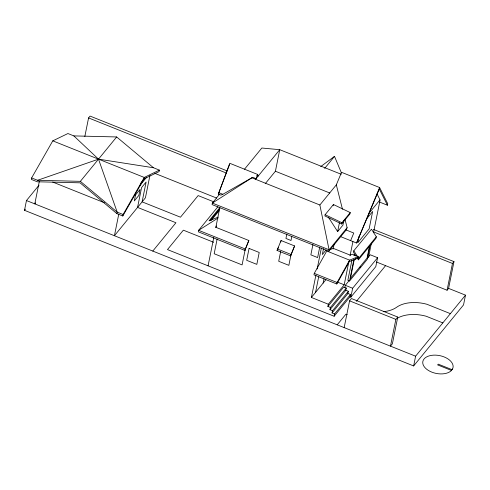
<?xml version="1.0" encoding="UTF-8"?>
<svg xmlns="http://www.w3.org/2000/svg" width="490" height="490" viewBox="0 0 490 490"><rect width="100%" height="100%" fill="white"/><g stroke="black" fill="none" stroke-linecap="round" stroke-linejoin="round"><path stroke-width="0.73" d="M376.424 261.979L447.07 290.233L448.583 288.383L465.5 295.151L463.534 304.909L413.64 365.944L24.5 210.308L26.466 200.551L39.059 185.147M31.636 177.925L31.335 179.407L37.258 181.778L80.066 182.831L116.883 213.622L122.806 215.992L143.95 178.93L159.091 171.598L159.391 170.116L153.468 167.745L98.515 159.152L37.559 180.289L31.636 177.925L52.779 140.857L67.92 133.531L73.843 135.901L116.657 136.955L153.468 167.745M39.304 181.527L34.796 203.883L35.641 202.842M84.825 136.514L88.574 117.931L90.08 116.081L227.097 170.881M116.883 213.622L117.184 212.139L98.515 159.152L73.843 135.901M118.776 214.118L114.421 235.733L145.414 197.813L149.922 175.457M122.806 215.992L123.106 214.504L144.244 177.441L159.391 170.116M257.679 174.458L256.086 178.642L252.705 177.288L222.828 194.297L220.837 195.106L218.326 194.101L229.761 163.293L257.679 174.458L258.065 176.222L256.711 175.677M208.079 265.825L213.818 237.387M215.778 227.654L219.851 207.448M217.174 238.875L214.173 253.746L242.091 264.906L245.386 248.553M217.829 206.823L198.615 230.331L198.321 231.819L244.847 250.427L248.84 240.498L215.851 227.305L216.445 225.945M248.84 240.498L244.847 250.427M265.249 183.677L275.411 171.243L279.753 149.689L261.838 148.023L244.516 169.209M277.058 250.457L281.058 240.529L294.594 245.943L290.595 255.872L277.058 250.457L278.479 247.211M280.758 242.017L281.058 240.529M280.648 251.615L278.7 261.28L288.855 265.335L291.103 254.188M286.834 234.006L285.933 238.465L291.011 240.492L291.764 236.774M290.595 255.872L294.594 245.943M312.951 244.449L310.85 254.855L317.618 257.562L319.719 247.156M325.121 214.694L324.87 215.931L341.683 223.997L350.001 213.824L350.246 212.587L333.433 204.52L325.121 214.694L341.934 222.754L341.683 223.997M358.276 256.613L349.591 260.141L326.75 251.009L314.268 273.371L313.968 274.859L336.808 283.992L349.29 261.629L357.976 258.095L358.276 256.613L352.353 254.243L350.185 255.125L333.261 248.357L329.354 249.949M348.843 261.752L344.201 284.794L328.325 304.217L311.407 297.454L315.934 274.994M317.14 269.004L321.366 248.044M323.535 248.595L322.334 254.543L326.156 249.869M315.566 292.365L318.671 276.948M333.182 205.757L333.433 204.52M219.685 194.095L212.342 203.087L212.041 204.569L328.784 251.26L329.084 249.778L319.86 204.992L336.324 184.846L341.536 172.309L379.609 187.535L387.731 203.73L387.431 205.218L379.677 202.113M323.124 283.116L324.013 278.712M333.127 249.043L334.027 244.577M328.392 217.211L337.647 231.592L339.429 222.76M343.827 220.702L342.939 225.118L337.647 231.592M327.877 306.446L343.747 287.03L346.289 288.04L330.413 307.463L327.877 306.446L328.325 304.217M329.966 309.692L345.836 290.27L348.378 291.287L332.502 310.709L329.966 309.692L330.413 307.463M336.808 283.992L337.108 282.503L349.591 260.141M332.049 312.939L347.925 293.516L350.466 294.533L334.59 313.955L332.049 312.939L332.502 310.709M213.665 242.287L183.352 230.165L167.476 249.588L334.131 316.24L334.59 313.955M350.044 255.805L352.892 241.686M344.85 287.526L345.297 285.296L349.137 280.599M345.836 290.27L346.289 288.04M351.869 260.417L347.851 280.329L349.548 281.003L367.182 259.424L370.011 245.417M357.167 257.948L358.386 259.841L376.02 238.256L376.32 236.774L371.451 229.198L353.811 250.782L353.51 252.264L355.948 256.05M349.548 281.003L353.86 259.62M359.121 236.211L357.81 242.715L369.148 228.842L372.645 211.496L366.979 218.43M347.925 293.516L348.378 291.287M334.131 316.24L350.001 296.818L350.466 294.533M344.164 327.614L349.566 300.854L351.452 298.539L397.764 317.061L392.368 343.827L390.475 346.136L395.871 319.376L397.764 317.061M350.001 296.818L350.852 297.154L352.647 288.236L377.594 257.716L370.244 254.775L367.365 258.297M358.386 259.841L358.686 258.353L376.32 236.774M369.625 245.423L367.077 258.059L350.448 278.406L354.05 260.564L355.948 258.236M368.535 257.299L371.389 243.163M373.484 232.75L380.087 200.012L377.024 193.905M377.594 257.716L375.793 266.634L350.852 297.154M413.64 365.944L415.606 356.187L465.5 295.151M447.07 290.233L452.466 263.473L453.979 261.623L373.484 229.43M448.583 288.383L453.979 261.623M218.326 194.101L229.461 164.781M345.07 219.581L347.116 227.709L346.167 229.994L328.784 251.26M350.626 240.633L353.78 233.038L346.026 229.933M340.624 236.633L356.542 243.003L379.609 187.535M24.5 210.308L25.468 209.126M37.559 180.289L80.366 181.343L116.657 136.955M140.655 183.425L145.009 178.091M139.871 185.502L146.651 177.209M152.788 251.076L175.941 222.748L137.574 207.405L141.573 187.578L146.106 182.029L142.112 201.856L180.479 217.199L198.144 195.584L213.658 201.788M219.673 207.827L209.028 220.849L218.166 217.131M210.179 220.561L219.857 208.722M211.331 220.273L219.073 210.804M347.116 227.709L329.084 249.778L212.342 203.087L252.705 177.288M255.566 179.279L279.753 149.689L341.224 174.268M324.656 168.401L334.499 156.365L341.463 173.013M341.934 222.754L350.246 212.587M368.897 213.426L380.001 199.84M311.407 297.454L325.893 279.723M356.542 243.003L379.309 189.024L387.431 205.218M353.89 255.719L354.846 254.555M359.691 267.687L360.652 266.517M337.206 324.833L345.897 314.2L347.312 314.764M356.42 301.332L385.587 265.641M320.754 166.563L334.499 156.365M218.013 218.081L198.615 230.331L245.147 248.938M275.411 171.243L329.807 193.005M257.238 175.04L258.585 175.579M252.179 177.925L319.86 204.992M88.574 117.931L226.294 173.013M373.386 231.844L452.466 263.473M218.626 192.613L222.828 194.297M154.877 173.368L216.635 198.07M52.779 140.857L144.244 177.441M450.384 313.649L426.974 304.284A29.277 17.254 11.4 0 0 396.704 307.212A29.277 17.254 11.4 0 1 383.303 311.695M277.358 248.969L290.895 254.384M442.819 322.898L426.184 316.24A29.277 17.254 11.4 0 0 397.684 318.041M337.151 281.977L344.201 284.794M345.297 285.296L352.647 288.236M314.268 273.371L337.108 282.503M52.7 182.053L104.499 202.768M349.566 300.854L395.871 319.376M123.106 214.504L117.184 212.139L80.366 181.343M452.074 369.674L438.244 364.144L437.625 364.903L451.455 370.434M26.466 200.551L415.606 356.187M353.811 250.782L358.686 258.353M336.324 184.846L342.467 209.236M135.522 194.977L134.327 200.925L138.86 195.375L140.06 189.428L135.522 194.977M249.073 248.418L246.672 260.312L256.827 264.373L259.222 252.479L249.073 248.418M452.503 369.037L450.886 371.016A15.398 9.071 11.4 0 1 425.247 367.935A15.398 9.071 11.4 0 1 435.708 355.14A15.398 9.071 11.4 0 1 452.503 369.037"/></g></svg>
